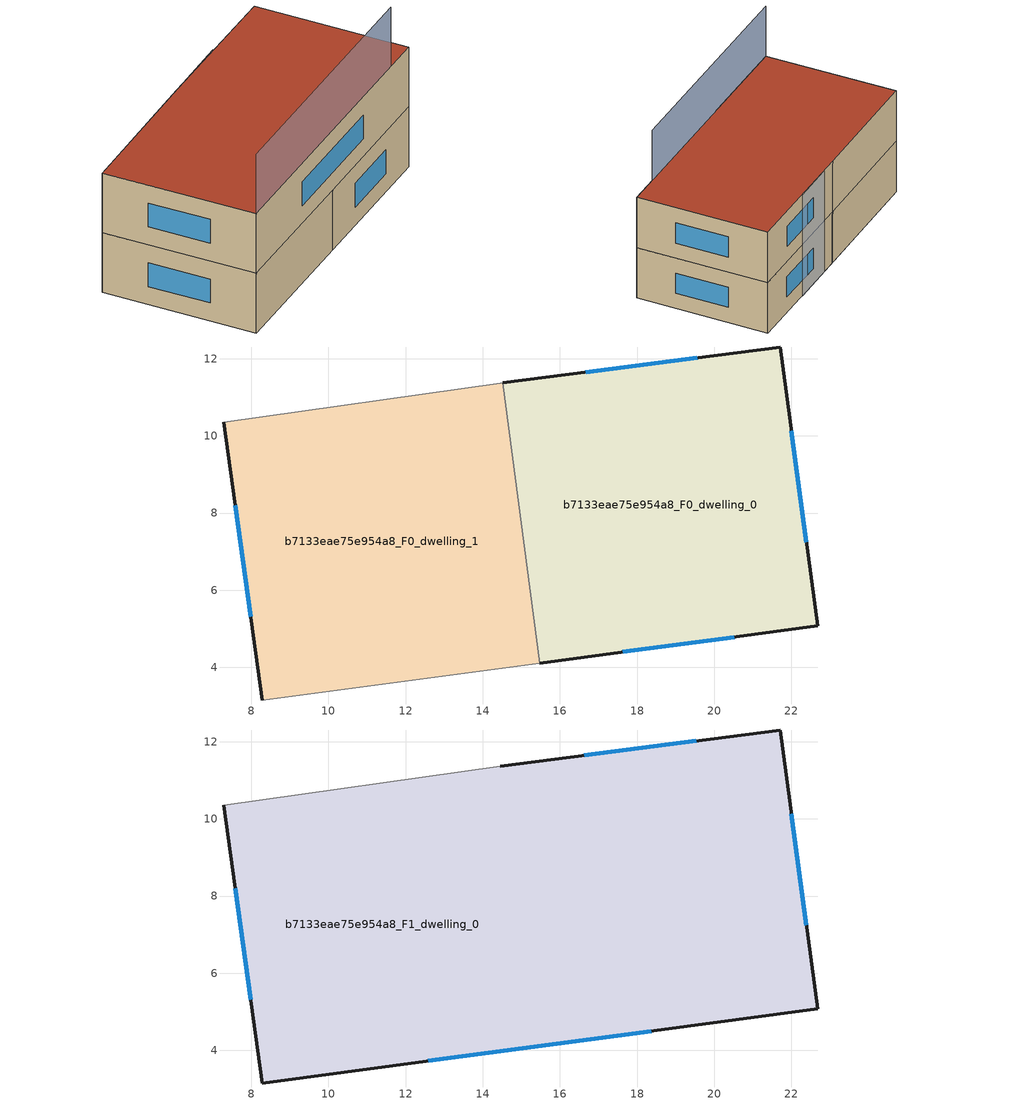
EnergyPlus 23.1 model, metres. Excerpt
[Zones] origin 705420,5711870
b7133eae75e954a8_F0_dwelling_0
 floor ground (EU_floor_Construction): 21.72,12.31 22.68,5.07 15.48,4.11 14.51,11.37 z0
 wall outside (EU_wall_Construction): 15.48,4.11 22.68,5.07 21.72,12.31 14.51,11.37 z0:3
 wall to b7133eae75e954a8_F0_dwelling_1 (EU_wall_Construction): 14.51,11.37 15.48,4.11 z0:3
 window (EU_Window_Construction): 17.64,4.4 20.53,4.79 / 19.56,12.03 16.67,11.65 / 22.39,7.24 22.01,10.14 z0.9:2.1
b7133eae75e954a8_F0_dwelling_1
 floor ground (EU_floor_Construction): 14.51,11.37 15.48,4.11 8.28,3.15 7.29,10.35 14.45,11.37 z0
 wall outside (EU_wall_Construction): 7.29,10.35 8.28,3.15 z0:3
 wall adiabatic (EU_wall_Construction): 8.28,3.15 15.48,4.11 / 14.51,11.37 14.45,11.37 7.29,10.35 z0:3
 window (EU_Window_Construction): 7.59,8.2 7.98,5.31 z0.9:2.1
b7133eae75e954a8_F1_dwelling_0
 floor to b7133eae75e954a8_F0_dwelling_0 (EU_floor_Construction): 21.72,12.31 22.68,5.07 15.48,4.11 14.51,11.37 z3
 floor to b7133eae75e954a8_F0_dwelling_1 (EU_floor_Construction): 14.51,11.37 15.48,4.11 8.28,3.15 7.29,10.35 14.45,11.37 z3
 wall outside (EU_wall_Construction): 7.29,10.35 8.28,3.15 22.68,5.07 21.72,12.31 14.45,11.37 z3:6
 wall adiabatic (EU_wall_Construction): 14.45,11.37 7.29,10.35 z3:6
 window (EU_Window_Construction): 19.54,12.02 16.63,11.65 / 22.39,7.24 22.01,10.14 / 12.59,3.73 18.37,4.5 / 7.59,8.2 7.98,5.31 z3.9:5.1
 roof outside (EU_roof_Construction): 22.68,5.07 21.72,12.31 14.45,11.37 7.29,10.35 8.28,3.15 z6
shading: 8.28,3.15 20.99,4.85 z0:9; 17.89,11.85 7.28,10.35 z0:6
[Building]
EU S2 Campaign: North Axis=0; Terrain=City; Solar Distribution=FullExterior
[Site:Location]
London: Latitude=51.5; Longitude=-0.5; Time Zone=0; Elevation=25
[SizingPeriod:WeatherFileDays]
AnnualSizingPeriod: Begin Month=1; Begin Day of Month=1; End Month=12; End Day of Month=31; Day of Week for Start Day=Monday; Use Weather File Daylight Saving Period=No; Use Weather File Rain and Snow Indicators=No
[MATERIAL]
EU_InternalMass_Material: Roughness=MediumRough; Thickness=0.1; Conductivity=1; Density=1800; Specific Heat=900; Thermal Absorptance=0.9; Solar Absorptance=0.7; Visible Absorptance=0.7
[MATERIAL:NOMASS] Roughness=MediumRough; Thermal Absorptance=0.9; Solar Absorptance=0.7; Visible Absorptance=0.7
Name | Thermal Resistance
EU_wall_NoMass | 1.04674
EU_roof_NoMass | 4.32442
EU_floor_NoMass | 2.04616
[WINDOWMATERIAL:SIMPLEGLAZINGSYSTEM]
EU_Window_SimpleGlazing: UFactor=4.25843; Solar Heat Gain Coefficient=0.85; Visible Transmittance=0.85
[CONSTRUCTION]
EU_wall_Construction: EU_wall_NoMass
EU_roof_Construction: EU_roof_NoMass
EU_floor_Construction: EU_floor_NoMass
EU_Window_Construction: EU_Window_SimpleGlazing
EU_InternalMass_Construction: EU_InternalMass_Material
[ZONE] Type=1; Multiplier=1; Ceiling Height=autocalculate; Floor Area=autocalculate; Part of Total Floor Area=Yes
Name | Volume
b7133eae75e954a8_F0_dwelling_0 | 159.323
b7133eae75e954a8_F1_dwelling_0 | 318.652
b7133eae75e954a8_F0_dwelling_1 | 159.336
[INTERNALMASS] Construction=EU_InternalMass_Construction
Name | Zone or ZoneList | Surface Area
b7133eae75e954a8_F0_dwelling_0_EU_InternalMass | b7133eae75e954a8_F0_dwelling_0 | 53.1085
b7133eae75e954a8_F0_dwelling_1_EU_InternalMass | b7133eae75e954a8_F0_dwelling_1 | 53.1107
b7133eae75e954a8_F1_dwelling_0_EU_InternalMass | b7133eae75e954a8_F1_dwelling_0 | 106.217
[OTHEREQUIPMENT] Fuel Type=Electricity; Design Level Calculation Method=Watts/Area; Power per Zone Floor Area=1; Fraction Latent=0; Fraction Radiant=0; Fraction Lost=0; Carbon Dioxide Generation Rate=0; EndUse Subcategory=EU_Step8_InternalGains
Name | Zone or ZoneList or Space or SpaceList | Schedule
EU_Step8_InternalGain_b7133eae75e954a8_F0_dwelling_0_f000 | b7133eae75e954a8_F0_dwelling_0 | EU_Step8_GainSchedule_b7133eae75e954a8_F0_dwelling_0_f000
EU_Step8_InternalGain_b7133eae75e954a8_F0_dwelling_1_f000 | b7133eae75e954a8_F0_dwelling_1 | EU_Step8_GainSchedule_b7133eae75e954a8_F0_dwelling_1_f000
EU_Step8_InternalGain_b7133eae75e954a8_F1_dwelling_0_f000 | b7133eae75e954a8_F1_dwelling_0 | EU_Step8_GainSchedule_b7133eae75e954a8_F1_dwelling_0_f000
[ZONEVENTILATION:DESIGNFLOWRATE] Schedule=EU_AlwaysOn; Design Flow Rate Calculation Method=AirChanges/Hour; Air Changes per Hour=0.488719; Ventilation Type=Natural; Fan Pressure Rise=0; Fan Total Efficiency=1; Constant Term Coefficient=1; Temperature Term Coefficient=0; Velocity Term Coefficient=0; Velocity Squared Term Coefficient=0; Minimum Indoor Temperature=-100; Maximum Indoor Temperature=100; Delta Temperature=-100; Minimum Outdoor Temperature=-100; Maximum Outdoor Temperature=100; Maximum Wind Speed=40
Name | Zone or ZoneList or Space or SpaceList
EU_ConstantAir_b7133eae75e954a8_F0_dwelling_0 | b7133eae75e954a8_F0_dwelling_0
EU_ConstantAir_b7133eae75e954a8_F0_dwelling_1 | b7133eae75e954a8_F0_dwelling_1
EU_ConstantAir_b7133eae75e954a8_F1_dwelling_0 | b7133eae75e954a8_F1_dwelling_0
[HVACTEMPLATE:THERMOSTAT] Constant Heating Setpoint=20; Constant Cooling Setpoint=50
EU_HeatOnly_b7133eae75e954a8_F0_dwelling_0; EU_HeatOnly_b7133eae75e954a8_F0_dwelling_1; EU_HeatOnly_b7133eae75e954a8_F1_dwelling_0
[HVACTEMPLATE:ZONE:IDEALLOADSAIRSYSTEM] System Availability Schedule=EU_AlwaysOn; Maximum Heating Supply Air Temperature=50; Minimum Cooling Supply Air Temperature=13; Maximum Heating Supply Air Humidity Ratio=0.0156; Minimum Cooling Supply Air Humidity Ratio=0.0077; Heating Limit=NoLimit; Cooling Limit=NoLimit; Heating Availability Schedule=EU_AlwaysOn; Cooling Availability Schedule=EU_CoolingOff; Dehumidification Control Type=ConstantSensibleHeatRatio; Cooling Sensible Heat Ratio=0.7; Dehumidification Setpoint=60; Humidification Control Type=None; Humidification Setpoint=30; Outdoor Air Method=None; Outdoor Air Flow Rate per Person=0.00944; Outdoor Air Flow Rate per Zone Floor Area=0; Outdoor Air Flow Rate per Zone=0; Demand Controlled Ventilation Type=None; Outdoor Air Economizer Type=NoEconomizer; Heat Recovery Type=None; Sensible Heat Recovery Effectiveness=0.7; Latent Heat Recovery Effectiveness=0.65
Name | Template Thermostat
b7133eae75e954a8_F0_dwelling_0 | EU_HeatOnly_b7133eae75e954a8_F0_dwelling_0
b7133eae75e954a8_F0_dwelling_1 | EU_HeatOnly_b7133eae75e954a8_F0_dwelling_1
b7133eae75e954a8_F1_dwelling_0 | EU_HeatOnly_b7133eae75e954a8_F1_dwelling_0
[SIZING:ZONE] Zone Cooling Design Supply Air Temperature Input Method=SupplyAirTemperature; Zone Cooling Design Supply Air Temperature=13; Zone Heating Design Supply Air Temperature Input Method=SupplyAirTemperature; Zone Heating Design Supply Air Temperature=50; Zone Cooling Design Supply Air Humidity Ratio=0.008; Zone Heating Design Supply Air Humidity Ratio=0.008; Cooling Design Air Flow Method=DesignDay; Cooling Design Air Flow Rate=0; Cooling Minimum Air Flow per Zone Floor Area=0.000762; Cooling Minimum Air Flow=0; Cooling Minimum Air Flow Fraction=0.2; Heating Design Air Flow Method=DesignDay; Heating Design Air Flow Rate=0; Heating Maximum Air Flow per Zone Floor Area=0.002032; Heating Maximum Air Flow=0.141576; Heating Maximum Air Flow Fraction=0.3; Account for Dedicated Outdoor Air System=No; Dedicated Outdoor Air System Control Strategy=NeutralSupplyAir; Dedicated Outdoor Air Low Setpoint Temperature for Design=autosize; Dedicated Outdoor Air High Setpoint Temperature for Design=autosize; Zone Load Sizing Method=Sensible Load Only No Latent Load; Zone Latent Cooling Design Supply Air Humidity Ratio Input Method=HumidityRatioDifference; Zone Cooling Design Supply Air Humidity Ratio Difference=0.005; Zone Latent Heating Design Supply Air Humidity Ratio Input Method=HumidityRatioDifference; Zone Humidification Design Supply Air Humidity Ratio Difference=0.005
b7133eae75e954a8_F0_dwelling_0; b7133eae75e954a8_F0_dwelling_1; b7133eae75e954a8_F1_dwelling_0
[SCHEDULE:CONSTANT]
Name | Hourly Value
EU_AlwaysOn | 1
EU_CoolingOff | 0
[SCHEDULE:FILE] Column Number=1; Rows to Skip at Top=0; Number of Hours of Data=8760; Column Separator=Comma; Interpolate to Timestep=No; Minutes per Item=60; Adjust Schedule for Daylight Savings=Yes
Name | File
EU_Step8_GainSchedule_b7133eae75e954a8_F0_dwelling_0_f000 | ../../schedules/b7133eae75e954a8/b7133eae75e954a8_F0_dwelling_0_f000_gain.csv
EU_Step8_GainSchedule_b7133eae75e954a8_F0_dwelling_1_f000 | ../../schedules/b7133eae75e954a8/b7133eae75e954a8_F0_dwelling_1_f000_gain.csv
EU_Step8_GainSchedule_b7133eae75e954a8_F1_dwelling_0_f000 | ../../schedules/b7133eae75e954a8/b7133eae75e954a8_F1_dwelling_0_f000_gain.csv
